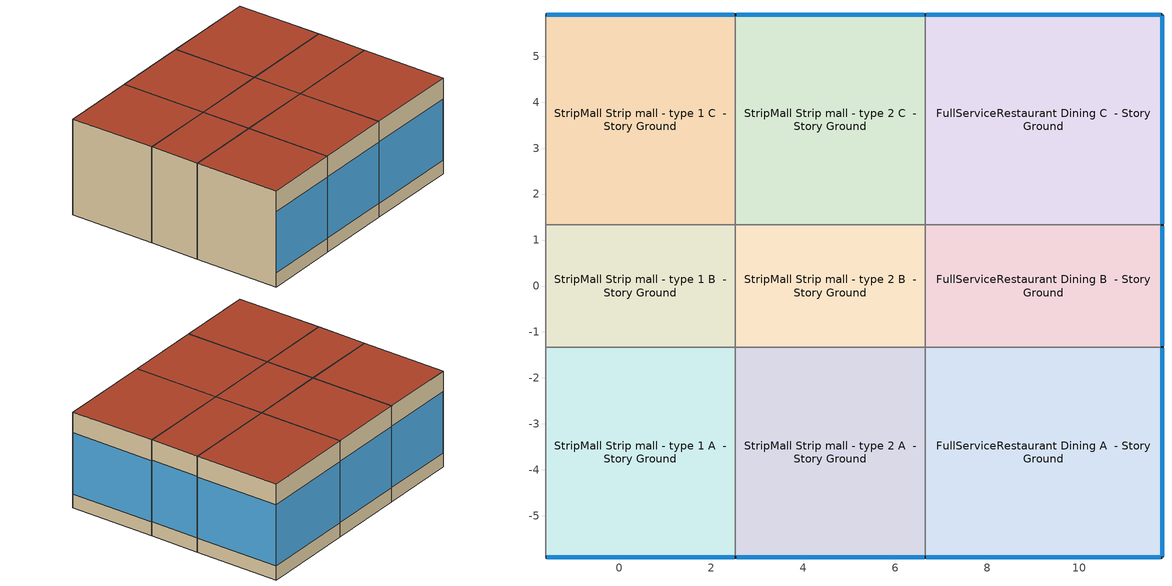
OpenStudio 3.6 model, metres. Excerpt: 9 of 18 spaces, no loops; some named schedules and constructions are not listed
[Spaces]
StripMall Strip mall - type 1 A  - Story Ground
 floor ground (Foundation F 126 Perim 413 Area 1889): -1.61,-5.9 -1.61,-1.33 2.52,-1.33 2.52,-5.9 z0
 wall outside: -1.61,-5.9 2.52,-5.9 z0:5.18
 wall to FullServiceRestaurant Kitchen A  - Story Ground: -1.61,-1.33 -1.61,-5.9 z0:5.18
 wall to StripMall Strip mall - type 1 B  - Story Ground: 2.52,-1.33 -1.61,-1.33 z0:5.18
 wall to StripMall Strip mall - type 2 A  - Story Ground: 2.52,-5.9 2.52,-1.33 z0:5.18
 window (Window U-0.75 SHGC 0.65): -1.58,-5.9 2.5,-5.9 z0.76:4.07
 roof outside: 2.52,-5.9 2.52,-1.33 -1.61,-1.33 -1.61,-5.9 z5.18
StripMall Strip mall - type 1 B  - Story Ground
 floor ground (Foundation F 126 Perim 0 Area 1099): -1.61,-1.33 -1.61,1.33 2.52,1.33 2.52,-1.33 z0
 wall to FullServiceRestaurant Kitchen B  - Story Ground: -1.61,1.33 -1.61,-1.33 z0:5.18
 wall to StripMall Strip mall - type 1 C  - Story Ground: 2.52,1.33 -1.61,1.33 z0:5.18
 wall to StripMall Strip mall - type 2 B  - Story Ground: 2.52,-1.33 2.52,1.33 z0:5.18
 roof outside: 2.52,-1.33 2.52,1.33 -1.61,1.33 -1.61,-1.33 z5.18
StripMall Strip mall - type 1 C  - Story Ground
 floor ground (Foundation F 126 Perim 413 Area 1889): -1.61,1.33 -1.61,5.9 2.52,5.9 2.52,1.33 z0
 wall outside: 2.52,5.9 -1.61,5.9 z0:5.18
 wall to FullServiceRestaurant Kitchen C  - Story Ground: -1.61,5.9 -1.61,1.33 z0:5.18
 wall to StripMall Strip mall - type 2 C  - Story Ground: 2.52,1.33 2.52,5.9 z0:5.18
 window (Window U-0.75 SHGC 0.65): 2.5,5.9 -1.58,5.9 z0.76:4.07
 roof outside: 2.52,1.33 2.52,5.9 -1.61,5.9 -1.61,1.33 z5.18
StripMall Strip mall - type 2 A  - Story Ground
 floor ground (Foundation F 126 Perim 413 Area 1889): 2.52,-5.9 2.52,-1.33 6.65,-1.33 6.65,-5.9 z0
 wall outside: 2.52,-5.9 6.65,-5.9 z0:5.18
 wall to StripMall Strip mall - type 2 B  - Story Ground: 6.65,-1.33 2.52,-1.33 z0:5.18
 wall to FullServiceRestaurant Dining A  - Story Ground: 6.65,-5.9 6.65,-1.33 z0:5.18
 window (Window U-0.75 SHGC 0.65): 2.55,-5.9 6.63,-5.9 z0.76:4.07
 roof outside: 6.65,-5.9 6.65,-1.33 2.52,-1.33 2.52,-5.9 z5.18
StripMall Strip mall - type 2 B  - Story Ground
 floor ground (Foundation F 126 Perim 0 Area 1099): 2.52,-1.33 2.52,1.33 6.65,1.33 6.65,-1.33 z0
 wall to StripMall Strip mall - type 2 C  - Story Ground: 6.65,1.33 2.52,1.33 z0:5.18
 wall to FullServiceRestaurant Dining B  - Story Ground: 6.65,-1.33 6.65,1.33 z0:5.18
 roof outside: 6.65,-1.33 6.65,1.33 2.52,1.33 2.52,-1.33 z5.18
StripMall Strip mall - type 2 C  - Story Ground
 floor ground (Foundation F 126 Perim 413 Area 1889): 2.52,1.33 2.52,5.9 6.65,5.9 6.65,1.33 z0
 wall outside: 6.65,5.9 2.52,5.9 z0:5.18
 wall to FullServiceRestaurant Dining C  - Story Ground: 6.65,1.33 6.65,5.9 z0:5.18
 window (Window U-0.75 SHGC 0.65): 6.63,5.9 2.55,5.9 z0.76:4.07
 roof outside: 6.65,1.33 6.65,5.9 2.52,5.9 2.52,1.33 z5.18
FullServiceRestaurant Dining A  - Story Ground
 floor ground (Foundation F 126 Perim 972 Area 2355): 6.65,-5.9 6.65,-1.33 11.8,-1.33 11.8,-5.9 z0
 wall outside: 6.65,-5.9 11.8,-5.9 11.8,-1.33 z0:5.18
 wall to FullServiceRestaurant Dining B  - Story Ground: 11.8,-1.33 6.65,-1.33 z0:5.18
 window (Window U-0.75 SHGC 0.65): 6.68,-5.9 11.78,-5.9 / 11.8,-5.88 11.8,-1.36 z0.76:4.06
 roof outside: 11.8,-5.9 11.8,-1.33 6.65,-1.33 6.65,-5.9 z5.18
FullServiceRestaurant Dining B  - Story Ground
 floor ground (Foundation F 126 Perim 266 Area 1371): 6.65,-1.33 6.65,1.33 11.8,1.33 11.8,-1.33 z0
 wall outside: 11.8,-1.33 11.8,1.33 z0:5.18
 wall to FullServiceRestaurant Dining C  - Story Ground: 11.8,1.33 6.65,1.33 z0:5.18
 window (Window U-0.75 SHGC 0.65): 11.8,-1.31 11.8,1.31 z0.76:4.09
 roof outside: 11.8,-1.33 11.8,1.33 6.65,1.33 6.65,-1.33 z5.18
FullServiceRestaurant Dining C  - Story Ground
 floor ground (Foundation F 126 Perim 972 Area 2355): 6.65,1.33 6.65,5.9 11.8,5.9 11.8,1.33 z0
 wall outside: 11.8,1.33 11.8,5.9 6.65,5.9 z0:5.18
 window (Window U-0.75 SHGC 0.65): 11.78,5.9 6.68,5.9 / 11.8,1.36 11.8,5.88 z0.76:4.06
 roof outside: 11.8,1.33 11.8,5.9 6.65,5.9 6.65,1.33 z5.18
[Schedule:Day]
Clothing Schedule Default Winter Clothes; FullServiceRestaurant Bldg Occ Summer Design Day; FoodService_Restaurant BLDG_LIGHT_EndUseData Summer Design Day; FoodService_Restaurant BLDG_EQUIP_EndUseData Summer Design Day; StripMall Bldg Occ Winter Design Day; StripMall Bldg Occ Summer Design Day; Mercantile_Retail BLDG_LIGHT_EndUseData Summer Design Day; Mercantile_Retail BLDG_EQUIP_EndUseData Summer Design Day; StripMall Infil Half On Winter Design Day; FoodService_Restaurant BLDG_LIGHT_EndUseData Summer Design Day 1; Mercantile_Retail BLDG_LIGHT_EndUseData Summer Design Day 1; FoodService_Restaurant BLDG_EQUIP_EndUseData Summer Design Day 1; Mercantile_Retail BLDG_EQUIP_EndUseData Summer Design Day 1: 24, 0, 1
Clothing Schedule Summer Clothes: 24, 0, 0.5
Air Velocity Schedule Default: 24, 0, 0.2
Work Efficiency Schedule Default; FullServiceRestaurant Bldg Occ Winter Design Day; FoodService_Restaurant BLDG_LIGHT_EndUseData Winter Design Day; FoodService_Restaurant BLDG_EQUIP_EndUseData Winter Design Day; FullServiceRestaurant Gas Equip Winter Design Day; Mercantile_Retail BLDG_LIGHT_EndUseData Winter Design Day; Mercantile_Retail BLDG_EQUIP_EndUseData Winter Design Day; FoodService_Restaurant BLDG_LIGHT_EndUseData Winter Design Day 1; Mercantile_Retail BLDG_LIGHT_EndUseData Winter Design Day 1; FoodService_Restaurant BLDG_EQUIP_EndUseData Winter Design Day 1; Mercantile_Retail BLDG_EQUIP_EndUseData Winter Design Day 1: 24, 0, 0
FullServiceRestaurant Bldg Occ Default: Yes, 6, 30, 0, 6, 40, 0.00833333, 6, 50, 0.0166667, 7, 0, 0.025, 7, 10, 0.0333333, 7, 20, 0.0416667, 7, 30, 0.05, 7, 40, 0.0583333, 7, 50, 0.0666667, 8, 0, 0.075, 8, 9, 0.0833333, 8, 19, 0.0916667, 8, 29, 0.1, 8, 30, 0.1, 8, 39, 0.15, 8, 49, 0.2, 8, 59, 0.25, 9, 9, 0.3, 9, 19, 0.35, 9, 29, 0.4, 9, 30, 0.4, 11, 30, 0.4, 11, 39, 0.6, 11, 49, 0.5, 11, 59, 0.4, 12, 0, 0.4, 12, 9, 0.366667, 12, 19, 0.333333, 12, 29, 0.3, 12, 39, 0.266667, 12, 49, 0.233333, 12, 59, 0.2, 13, 0, 0.2, 13, 9, 0.208333, 13, 19, 0.216667, 13, 29, 0.225, 13, 39, 0.233333, 13, 49, 0.241667, 13, 59, 0.25, 14, 0, 0.25, 14, 9, 0.291667, 14, 19, 0.333333, 14, 29, 0.375, 14, 39, 0.416667, 14, 49, 0.458333, 14, 59, 0.5, 15, 0, 0.5, 15, 9, 0.45, 15, 19, 0.4, 15, 29, 0.35, 15, 30, 0.35, 15, 39, 0.325, 15, 49, 0.3, 15, 59, 0.275, 16, 9, 0.25, 16, 19, 0.225, 16, 30, 0.2, 16, 40, 0.175, 16, 50, 0.15, 17, 0, 0.125, 17, 10, 0.1, 17, 20, 0.075, 17, 30, 0.05, 17, 40, 0.0416667, 17, 50, 0.0333333, 18, 0, 0.025, 18, 10, 0.0166667, 18, 20, 0.00833333, 18, 30, 0, 24, 0, 0
FullServiceRestaurant Bldg Occ Sat Day: Yes, 4, 15, 0, 4, 25, 0.00833333, 4, 35, 0.0166667, 4, 45, 0.025, 4, 55, 0.0333333, 5, 5, 0.0416667, 5, 15, 0.05, 5, 25, 0.125, 5, 35, 0.2, 5, 45, 0.275, 5, 55, 0.35, 6, 5, 0.425, 6, 15, 0.5, 7, 15, 0.5, 7, 25, 0.491667, 7, 35, 0.483333, 7, 45, 0.475, 7, 55, 0.466667, 8, 5, 0.458333, 8, 15, 0.45, 8, 24, 0.458333, 8, 34, 0.466667, 8, 44, 0.475, 8, 54, 0.483333, 9, 4, 0.491667, 9, 14, 0.5, 9, 15, 0.5, 10, 15, 0.5, 10, 24, 0.475, 10, 34, 0.45, 10, 44, 0.425, 10, 54, 0.4, 11, 4, 0.375, 11, 14, 0.35, 11, 15, 0.35, 11, 24, 0.341667, 11, 34, 0.333333, 11, 44, 0.325, 11, 54, 0.316667, 12, 4, 0.308333, 12, 14, 0.3, 12, 15, 0.3, 14, 15, 0.3, 14, 24, 0.366667, 14, 34, 0.433333, 14, 44, 0.5, 14, 54, 0.566667, 15, 4, 0.633333, 15, 14, 0.7, 15, 15, 0.7, 15, 24, 0.691667, 15, 34, 0.683333, 15, 44, 0.675, 15, 54, 0.666667, 16, 4, 0.658333, 16, 15, 0.65, 16, 25, 0.633333, 16, 35, 0.616667, 16, 45, 0.6, 16, 55, 0.583333, 17, 5, 0.566667, 17, 15, 0.55, 17, 25, 0.516667, 17, 35, 0.483333, 17, 45, 0.45, 17, 55, 0.416667, 18, 5, 0.383333, 18, 15, 0.35, 18, 25, 0.3, 18, 35, 0.25, 18, 45, 0.2, 18, 55, 0.15, 19, 5, 0.1, 19, 15, 0.05, 19, 25, 0.0416667, 19, 35, 0.0333333, 19, 45, 0.025, 19, 55, 0.0166667, 20, 5, 0.00833333, 20, 15, 0, 24, 0, 0
FullServiceRestaurant Bldg Occ Sun Day: Yes, 4, 15, 0, 4, 25, 0.00833333, 4, 35, 0.0166667, 4, 45, 0.025, 4, 55, 0.0333333, 5, 5, 0.0416667, 5, 15, 0.05, 5, 25, 0.125, 5, 35, 0.2, 5, 45, 0.275, 5, 55, 0.35, 6, 5, 0.425, 6, 15, 0.5, 6, 45, 0.5, 6, 55, 0.475, 7, 5, 0.45, 7, 15, 0.425, 7, 25, 0.4, 7, 35, 0.375, 7, 45, 0.35, 7, 55, 0.325, 8, 5, 0.3, 8, 15, 0.275, 8, 25, 0.25, 8, 35, 0.225, 8, 45, 0.2, 8, 54, 0.322222, 9, 4, 0.344444, 9, 14, 0.366667, 9, 24, 0.388889, 9, 34, 0.411111, 9, 44, 0.433333, 9, 54, 0.455556, 10, 4, 0.477778, 10, 14, 0.5, 10, 15, 0.5, 10, 24, 0.466667, 10, 34, 0.433333, 10, 44, 0.4, 10, 54, 0.366667, 11, 4, 0.333333, 11, 14, 0.3, 11, 15, 0.3, 11, 24, 0.283333, 11, 34, 0.266667, 11, 44, 0.25, 11, 54, 0.233333, 12, 4, 0.216667, 12, 14, 0.2, 12, 15, 0.2, 12, 24, 0.208333, 12, 34, 0.216667, 12, 44, 0.225, 12, 54, 0.233333, 13, 4, 0.241667, 13, 14, 0.25, 13, 15, 0.25, 13, 24, 0.266667, 13, 34, 0.283333, 13, 44, 0.3, 13, 54, 0.316667, 14, 4, 0.333333, 14, 14, 0.35, 14, 15, 0.35, 14, 24, 0.408333, 14, 34, 0.466667, 14, 44, 0.525, 14, 54, 0.583333, 15, 4, 0.641667, 15, 14, 0.7, 15, 15, 0.7, 15, 24, 0.641667, 15, 34, 0.583333, 15, 44, 0.525, 15, 54, 0.466667, 16, 4, 0.408333, 16, 15, 0.35, 16, 25, 0.325, 16, 35, 0.3, 16, 45, 0.275, 16, 55, 0.25, 17, 5, 0.225, 17, 15, 0.2, 18, 15, 0.2, 18, 25, 0.175, 18, 35, 0.15, 18, 45, 0.125, 18, 55, 0.1, 19, 5, 0.075, 19, 15, 0.05, 19, 25, 0.0416667, 19, 35, 0.0333333, 19, 45, 0.025, 19, 55, 0.0166667, 20, 5, 0.00833333, 20, 15, 0, 24, 0, 0
FullServiceRestaurant Activity Default; StripMall Activity Default; autogen FullServiceRestaurant Activity 0_day_sch; autogen StripMall Activity 0_day_sch: Yes, 24, 0, 120
FullServiceRestaurant Activity Winter Design Day; FullServiceRestaurant Activity Summer Design Day; StripMall Activity Winter Design Day; StripMall Activity Summer Design Day: 24, 0, 120
FoodService_Restaurant BLDG_LIGHT_EndUseData Default: Yes, 0, 10, 0.460129, 0, 20, 0.437258, 0, 30, 0.414388, 0, 40, 0.398458, 0, 49, 0.382528, 0, 59, 0.366598, 1, 9, 0.350668, 1, 19, 0.334738, 1, 30, 0.318808, 1, 40, 0.311552, 1, 50, 0.304295, 2, 0, 0.297039, 2, 9, 0.289782, 2, 19, 0.282526, 2, 29, 0.27527, 2, 30, 0.27527, 2, 39, 0.272114, 2, 49, 0.268958, 2, 59, 0.265803, 3, 9, 0.262647, 3, 19, 0.259491, 3, 29, 0.256336, 3, 30, 0.256336, 3, 39, 0.258053, 3, 49, 0.259771, 3, 59, 0.261488, 4, 9, 0.263206, 4, 19, 0.264924, 4, 30, 0.266641, 4, 40, 0.268146, 4, 50, 0.269651, 5, 0, 0.271156, 5, 10, 0.27266, 5, 20, 0.274165, 5, 30, 0.27567, 5, 40, 0.279704, 5, 50, 0.283737, 6, 0, 0.287771, 6, 10, 0.291804, 6, 20, 0.295838, 6, 30, 0.299872, 6, 40, 0.318125, 6, 50, 0.336378, 7, 0, 0.354631, 7, 10, 0.372884, 7, 20, 0.391137, 7, 30, 0.409391, 7, 40, 0.430604, 7, 50, 0.451818, 8, 0, 0.473031, 8, 9, 0.494245, 8, 19, 0.515459, 8, 29, 0.536672, 8, 30, 0.536672, 8, 39, 0.555146, 8, 49, 0.573619, 8, 59, 0.592093, 9, 9, 0.610566, 9, 19, 0.629039, 9, 29, 0.647513, 9, 30, 0.647513, 9, 39, 0.659585, 9, 49, 0.671656, 9, 59, 0.683728, 10, 9, 0.695799, 10, 19, 0.707871, 10, 29, 0.719943, 10, 30, 0.719943, 10, 39, 0.724999, 10, 49, 0.730056, 10, 59, 0.735112, 11, 9, 0.740169, 11, 19, 0.745226, 11, 29, 0.750282, 11, 30, 0.750282, 11, 39, 0.750858, 11, 49, 0.751433, 11, 59, 0.752009, 12, 9, 0.752585, 12, 19, 0.75316, 12, 29, 0.753736, 12, 30, 0.753736, 12, 39, 0.75395, 12, 49, 0.754164, 12, 59, 0.754377, 13, 9, 0.754591, 13, 19, 0.754805, 13, 29, 0.755019, 13, 30, 0.755019, 13, 39, 0.755089, 13, 49, 0.755159, 13, 59, 0.755229, 14, 9, 0.755299, 14, 19, 0.755369, 14, 29, 0.755439, 14, 30, 0.755439, 14, 39, 0.75524, 14, 49, 0.755041, 14, 59, 0.754842, 15, 9, 0.754643, 15, 19, 0.754444, 15, 29, 0.754245, 15, 30, 0.754245, 15, 39, 0.754303, 15, 49, 0.75436, 15, 59, 0.754418, 16, 9, 0.754476, 16, 19, 0.754534, 16, 30, 0.754592, 16, 40, 0.754518, 16, 50, 0.754444, 17, 0, 0.75437, 17, 10, 0.754296, 17, 20, 0.754223, 17, 30, 0.754149, 17, 40, 0.756577, 17, 50, 0.759005, 18, 0, 0.761434, 18, 10, 0.763862, 18, 20, 0.76629, 18, 30, 0.768719, 18, 40, 0.768767, 18, 50, 0.768815, 19, 0, 0.768863, 19, 10, 0.768911, 19, 20, 0.768959, 19, 30, 0.769007, 19, 40, 0.768142, 19, 50, 0.767278, 20, 0, 0.766413, 20, 10, 0.765548, 20, 20, 0.764683, 20, 30, 0.763818, 20, 40, 0.760138, 20, 50, 0.756458, 21, 0, 0.752779, 21, 10, 0.749099, 21, 20, 0.745419, 21, 30, 0.741739, 21, 40, 0.731264, 21, 50, 0.720788, 22, 0, 0.710313, 22, 10, 0.699838, 22, 20, 0.689363, 22, 30, 0.678887, 22, 40, 0.657675, 22, 50, 0.636462, 23, 0, 0.61525, 23, 10, 0.594037, 23, 20, 0.572824, 23, 30, 0.551612, 23, 40, 0.528741, 23, 50, 0.50587, 24, 0, 0.483
FoodService_Restaurant BLDG_EQUIP_EndUseData Default: Yes, 0, 10, 0.0490357, 0, 20, 0.0496571, 0, 30, 0.0502785, 0, 40, 0.0508999, 0, 50, 0.0515213, 1, 0, 0.0521428, 1, 10, 0.0527642, 1, 20, 0.0533856, 1, 30, 0.054007, 1, 40, 0.0546284, 1, 50, 0.0552498, 2, 0, 0.0558713, 2, 10, 0.0564927, 2, 20, 0.0571141, 2, 30, 0.0577355, 2, 40, 0.0583569, 2, 50, 0.0589783, 3, 0, 0.0595998, 3, 10, 0.0602212, 3, 20, 0.0608426, 3, 30, 0.061464, 3, 40, 0.0620854, 3, 50, 0.0627068, 4, 0, 0.0633283, 4, 10, 0.0639497, 4, 20, 0.0645711, 4, 30, 0.0651925, 4, 40, 0.0658139, 4, 50, 0.0664353, 5, 0, 0.0670568, 5, 10, 0.0676782, 5, 20, 0.0682996, 5, 30, 0.068921, 5, 40, 0.083074, 5, 50, 0.097227, 6, 0, 0.11138, 6, 10, 0.125533, 6, 20, 0.139686, 6, 30, 0.153839, 6, 40, 0.157646, 6, 50, 0.161454, 7, 0, 0.165261, 7, 10, 0.169068, 7, 20, 0.172876, 7, 30, 0.176683, 7, 40, 0.179931, 7, 50, 0.18318, 8, 0, 0.186428, 8, 9, 0.189677, 8, 19, 0.192925, 8, 29, 0.196174, 8, 30, 0.196174, 8, 39, 0.20807, 8, 49, 0.219966, 8, 59, 0.231862, 9, 9, 0.243758, 9, 19, 0.255654, 9, 29, 0.26755, 9, 30, 0.26755, 9, 39, 0.287207, 9, 49, 0.306864, 9, 59, 0.326521, 10, 9, 0.346178, 10, 19, 0.365835, 10, 29, 0.385492, 10, 30, 0.385492, 10, 39, 0.399312, 10, 49, 0.413131, 10, 59, 0.426951, 11, 9, 0.440771, 11, 19, 0.45459, 11, 29, 0.46841, 11, 30, 0.46841, 11, 39, 0.531668, 11, 49, 0.534754, 11, 59, 0.537839, 12, 0, 0.537839, 12, 9, 0.53723, 12, 19, 0.53662, 12, 29, 0.536011, 12, 39, 0.535402, 12, 49, 0.534792, 12, 59, 0.534183, 13, 0, 0.534183, 13, 9, 0.534723, 13, 19, 0.535263, 13, 29, 0.535802, 13, 39, 0.536342, 13, 49, 0.536882, 13, 59, 0.537422, 14, 0, 0.537422, 14, 9, 0.539096, 14, 19, 0.54077, 14, 29, 0.542444, 14, 39, 0.544118, 14, 49, 0.545792, 14, 59, 0.547466, 15, 0, 0.547466, 15, 9, 0.360811, 15, 19, 0.306847, 15, 29, 0.252882, 15, 30, 0.252882, 15, 39, 0.228609, 15, 49, 0.204337, 15, 59, 0.180064, 16, 9, 0.155791, 16, 19, 0.131519, 16, 30, 0.107246, 16, 40, 0.0978933, 16, 50, 0.0885407, 17, 0, 0.079188, 17, 10, 0.0698353, 17, 20, 0.0604827, 17, 30, 0.05113, 17, 40, 0.048624, 17, 50, 0.046118, 18, 0, 0.043612, 18, 10, 0.041106, 18, 20, 0.0386, 18, 30, 0.036094, 18, 40, 0.035351, 18, 50, 0.034608, 19, 0, 0.033865, 19, 10, 0.033122, 19, 20, 0.032379, 19, 30, 0.031636, 19, 40, 0.0322574, 19, 50, 0.0328788, 20, 0, 0.0335003, 20, 10, 0.0341217, 20, 20, 0.0347431, 20, 30, 0.0353645, 20, 40, 0.0359859, 20, 50, 0.0366073, 21, 0, 0.0372287, 21, 10, 0.0378502, 21, 20, 0.0384716, 21, 30, 0.039093, 21, 40, 0.0397144, 21, 50, 0.0403358, 22, 0, 0.0409573, 22, 10, 0.0415787, 22, 20, 0.0422001, 22, 30, 0.0428215, 22, 40, 0.0434429, 22, 50, 0.0440643, 23, 0, 0.0446858, 23, 10, 0.0453072, 23, 20, 0.0459286, 23, 30, 0.04655, 23, 40, 0.0471714, 23, 50, 0.0477928, 24, 0, 0.0484143
FoodService_Restaurant BLDG_EQUIP_EndUseData Fri Day: Yes, 0, 10, 0.553901, 0, 20, 0.553935, 0, 30, 0.553968, 0, 40, 0.554001, 0, 50, 0.554035, 1, 0, 0.554068, 1, 10, 0.554102, 1, 20, 0.554135, 1, 30, 0.554169, 1, 40, 0.554202, 1, 50, 0.554235, 2, 0, 0.554269, 2, 10, 0.554302, 2, 20, 0.554336, 2, 30, 0.554369, 2, 40, 0.554402, 2, 50, 0.554436, 3, 0, 0.554469, 3, 10, 0.554503, 3, 20, 0.554536, 3, 30, 0.55457, 3, 40, 0.554603, 3, 50, 0.554636, 4, 0, 0.55467, 4, 10, 0.554703, 4, 20, 0.554737, 4, 30, 0.55477, 4, 40, 0.554803, 4, 50, 0.554837, 5, 0, 0.55487, 5, 10, 0.554904, 5, 20, 0.554937, 5, 30, 0.554971, 5, 40, 0.555721, 5, 50, 0.556471, 6, 0, 0.557221, 6, 10, 0.557971, 6, 20, 0.558721, 6, 30, 0.559471, 6, 40, 0.559679, 6, 50, 0.559887, 7, 0, 0.560095, 7, 10, 0.560303, 7, 20, 0.560511, 7, 30, 0.560719, 7, 40, 0.560889, 7, 50, 0.561059, 8, 0, 0.561229, 8, 9, 0.561399, 8, 19, 0.561569, 8, 29, 0.561739, 8, 30, 0.561739, 8, 39, 0.562359, 8, 49, 0.562979, 8, 59, 0.563599, 9, 9, 0.564219, 9, 19, 0.564839, 9, 29, 0.565459, 9, 30, 0.565459, 9, 39, 0.566652, 9, 49, 0.567845, 9, 59, 0.569037, 10, 9, 0.57023, 10, 19, 0.571423, 10, 29, 0.572615, 10, 30, 0.572615, 10, 39, 0.573431, 10, 49, 0.574246, 10, 59, 0.575062, 11, 9, 0.575877, 11, 19, 0.576693, 11, 29, 0.577508, 11, 30, 0.577508, 11, 39, 0.582022, 11, 49, 0.581668, 11, 59, 0.581313, 12, 0, 0.581313, 12, 9, 0.581241, 12, 19, 0.581168, 12, 29, 0.581095, 12, 39, 0.581023, 12, 49, 0.58095, 12, 59, 0.580877, 13, 0, 0.580877, 13, 9, 0.580856, 13, 19, 0.580834, 13, 29, 0.580813, 13, 39, 0.580791, 13, 49, 0.58077, 13, 59, 0.580748, 14, 0, 0.580748, 14, 9, 0.580968, 14, 19, 0.581188, 14, 29, 0.581409, 14, 39, 0.581629, 14, 49, 0.581849, 14, 59, 0.582069, 15, 0, 0.582069, 15, 9, 0.574495, 15, 19, 0.572937, 15, 29, 0.571379, 15, 30, 0.571379, 15, 39, 0.57005, 15, 49, 0.568721, 15, 59, 0.567392, 16, 9, 0.566063, 16, 19, 0.564733, 16, 30, 0.563404, 16, 40, 0.561853, 16, 50, 0.560301, 17, 0, 0.55875, 17, 10, 0.557199, 17, 20, 0.555647, 17, 30, 0.554096, 17, 40, 0.553948, 17, 50, 0.553799, 18, 0, 0.553651, 18, 10, 0.553502, 18, 20, 0.553354, 18, 30, 0.553205, 18, 40, 0.553165, 18, 50, 0.553125, 19, 0, 0.553085, 19, 10, 0.553045, 19, 20, 0.553005, 19, 30, 0.552966, 19, 40, 0.552999, 19, 50, 0.553032, 20, 0, 0.553066, 20, 10, 0.553099, 20, 20, 0.553133, 20, 30, 0.553166, 20, 40, 0.553199, 20, 50, 0.553233, 21, 0, 0.553266, 21, 10, 0.5533, 21, 20, 0.553333, 21, 30, 0.553367, 21, 40, 0.5534, 21, 50, 0.553433, 22, 0, 0.553467, 22, 10, 0.5535, 22, 20, 0.553534, 22, 30, 0.553567, 22, 40, 0.5536, 22, 50, 0.553634, 23, 0, 0.553667, 23, 10, 0.553701, 23, 20, 0.553734, 23, 30, 0.553768, 23, 40, 0.553801, 23, 50, 0.553834, 24, 0, 0.553868
FoodService_Restaurant BLDG_EQUIP_EndUseData Sat Day: Yes, 0, 5, 0.523285, 0, 15, 0.523473, 0, 25, 0.523661, 0, 35, 0.523849, 0, 45, 0.524037, 0, 55, 0.524225, 1, 5, 0.524412, 1, 15, 0.5246, 1, 25, 0.524788, 1, 35, 0.524976, 1, 45, 0.525164, 1, 55, 0.525351, 2, 5, 0.525539, 2, 15, 0.525727, 2, 24, 0.528377, 2, 34, 0.531027, 2, 44, 0.533676, 2, 54, 0.536326, 3, 4, 0.538976, 3, 14, 0.541626, 3, 15, 0.541626, 3, 24, 0.542382, 3, 34, 0.543138, 3, 44, 0.543894, 3, 54, 0.54465, 4, 4, 0.545406, 4, 15, 0.546162, 4, 25, 0.546591, 4, 35, 0.547019, 4, 45, 0.547448, 4, 55, 0.547876, 5, 5, 0.548305, 5, 15, 0.548734, 5, 25, 0.551016, 5, 35, 0.553298, 5, 45, 0.55558, 5, 55, 0.557862, 6, 5, 0.560144, 6, 15, 0.562426, 6, 25, 0.567277, 6, 35, 0.572127, 6, 45, 0.576978, 6, 55, 0.581829, 7, 5, 0.58668, 7, 15, 0.59153, 7, 25, 0.598673, 7, 35, 0.605816, 7, 45, 0.612959, 7, 55, 0.620102, 8, 5, 0.627245, 8, 15, 0.634388, 8, 24, 0.634608, 8, 34, 0.634828, 8, 44, 0.635047, 8, 54, 0.635267, 9, 4, 0.635486, 9, 14, 0.635706, 9, 15, 0.635706, 9, 24, 0.635242, 9, 34, 0.634779, 9, 44, 0.634315, 9, 54, 0.633851, 10, 4, 0.633388, 10, 14, 0.632924, 10, 15, 0.632924, 10, 24, 0.63218, 10, 34, 0.631436, 10, 44, 0.630692, 10, 54, 0.629948, 11, 4, 0.629204, 11, 14, 0.62846, 11, 15, 0.62846, 11, 24, 0.627798, 11, 34, 0.627135, 11, 44, 0.626473, 11, 54, 0.625811, 12, 4, 0.625149, 12, 14, 0.624486, 12, 15, 0.624486, 12, 24, 0.624385, 12, 34, 0.624284, 12, 44, 0.624182, 12, 54, 0.624081, 13, 4, 0.623979, 13, 14, 0.623878, 13, 15, 0.623878, 13, 24, 0.623759, 13, 34, 0.62364, 13, 44, 0.623522, 13, 54, 0.623403, 14, 4, 0.623284, 14, 14, 0.623166, 14, 15, 0.623166, 14, 24, 0.621284, 14, 34, 0.619403, 14, 44, 0.617521, 14, 54, 0.61564, 15, 4, 0.613758, 15, 14, 0.611877, 15, 15, 0.611877, 15, 24, 0.610044, 15, 34, 0.60821, 15, 44, 0.606377, 15, 54, 0.604544, 16, 4, 0.602711, 16, 15, 0.600877, 16, 25, 0.598314, 16, 35, 0.59575, 16, 45, 0.593187, 16, 55, 0.590623, 17, 5, 0.58806, 17, 15, 0.585496, 17, 25, 0.58061, 17, 35, 0.575725, 17, 45, 0.570839, 17, 55, 0.565954, 18, 5, 0.561068, 18, 15, 0.556183, 18, 25, 0.552037, 18, 35, 0.547892, 18, 45, 0.543747, 18, 55, 0.539601, 19, 5, 0.535456, 19, 15, 0.531311, 19, 25, 0.529693, 19, 35, 0.528074, 19, 45, 0.526456, 19, 55, 0.524838, 20, 5, 0.52322, 20, 15, 0.521602, 20, 25, 0.52135, 20, 35, 0.521099, 20, 45, 0.520847, 20, 55, 0.520596, 21, 5, 0.520344, 21, 15, 0.520093, 21, 25, 0.520281, 21, 35, 0.520468, 21, 45, 0.520656, 21, 55, 0.520844, 22, 5, 0.521032, 22, 15, 0.52122, 22, 25, 0.521407, 22, 35, 0.521595, 22, 45, 0.521783, 22, 55, 0.521971, 23, 5, 0.522159, 23, 15, 0.522346, 23, 25, 0.522534, 23, 35, 0.522722, 23, 45, 0.52291, 23, 55, 0.523098, 24, 0, 0.523285
FoodService_Restaurant BLDG_EQUIP_EndUseData Sun Day: Yes, 0, 5, 0.522561, 0, 15, 0.522707, 0, 25, 0.522852, 0, 35, 0.522997, 0, 45, 0.523142, 0, 55, 0.523287, 1, 5, 0.523433, 1, 15, 0.523578, 1, 25, 0.523723, 1, 35, 0.523868, 1, 45, 0.524014, 1, 55, 0.524159, 2, 5, 0.524304, 2, 15, 0.524449, 2, 24, 0.526602, 2, 34, 0.528754, 2, 44, 0.530906, 2, 54, 0.533059, 3, 4, 0.535211, 3, 14, 0.537363, 3, 15, 0.537363, 3, 24, 0.538185, 3, 34, 0.539007, 3, 44, 0.539828, 3, 54, 0.54065, 4, 4, 0.541472, 4, 15, 0.542294, 4, 25, 0.542632, 4, 35, 0.54297, 4, 45, 0.543308, 4, 55, 0.543646, 5, 5, 0.543984, 5, 15, 0.544322, 5, 25, 0.545921, 5, 35, 0.54752, 5, 45, 0.549119, 5, 55, 0.550718, 6, 5, 0.552317, 6, 15, 0.553916, 6, 25, 0.55792, 6, 35, 0.561925, 6, 45, 0.56593, 6, 55, 0.569935, 7, 5, 0.573939, 7, 15, 0.577944, 7, 25, 0.585323, 7, 35, 0.592701, 7, 45, 0.60008, 7, 55, 0.607459, 8, 5, 0.614838, 8, 15, 0.622216, 8, 24, 0.622323, 8, 34, 0.62243, 8, 44, 0.622537, 8, 54, 0.622644, 9, 4, 0.622751, 9, 14, 0.622858, 9, 15, 0.622858, 9, 24, 0.62249, 9, 34, 0.622122, 9, 44, 0.621754, 9, 54, 0.621386, 10, 4, 0.621018, 10, 14, 0.62065, 10, 15, 0.62065, 10, 24, 0.619978, 10, 34, 0.619305, 10, 44, 0.618633, 10, 54, 0.617961, 11, 4, 0.617289, 11, 14, 0.616617, 11, 15, 0.616617, 11, 24, 0.616079, 11, 34, 0.61554, 11, 44, 0.615001, 11, 54, 0.614462, 12, 4, 0.613923, 12, 14, 0.613385, 12, 15, 0.613385, 12, 24, 0.612854, 12, 34, 0.612324, 12, 44, 0.611794, 12, 54, 0.611264, 13, 4, 0.610733, 13, 14, 0.610203, 13, 15, 0.610203, 13, 24, 0.610196, 13, 34, 0.610189, 13, 44, 0.610182, 13, 54, 0.610175, 14, 4, 0.610169, 14, 14, 0.610162, 14, 15, 0.610162, 14, 24, 0.60799, 14, 34, 0.605819, 14, 44, 0.603648, 14, 54, 0.601477, 15, 4, 0.599305, 15, 14, 0.597134, 15, 15, 0.597134, 15, 24, 0.595133, 15, 34, 0.593132, 15, 44, 0.591131, 15, 54, 0.58913, 16, 4, 0.587129, 16, 15, 0.585129, 16, 25, 0.580411, 16, 35, 0.575694, 16, 45, 0.570977, 16, 55, 0.56626, 17, 5, 0.561542, 17, 15, 0.556825, 17, 25, 0.552772, 17, 35, 0.548718, 17, 45, 0.544665, 17, 55, 0.540612, 18, 5, 0.536558, 18, 15, 0.532505, 18, 25, 0.532146, 18, 35, 0.531786, 18, 45, 0.531427, 18, 55, 0.531068, 19, 5, 0.530708, 19, 15, 0.530349, 19, 25, 0.528928, 19, 35, 0.527508, 19, 45, 0.526087, 19, 55, 0.524666, 20, 5, 0.523245, 20, 15, 0.521825, 20, 25, 0.521536, 20, 35, 0.521247, 20, 45, 0.520959, 20, 55, 0.52067, 21, 5, 0.520381, 21, 15, 0.520093, 21, 25, 0.520238, 21, 35, 0.520383, 21, 45, 0.520528, 21, 55, 0.520674, 22, 5, 0.520819, 22, 15, 0.520964, 22, 25, 0.521109, 22, 35, 0.521254, 22, 45, 0.5214, 22, 55, 0.521545, 23, 5, 0.52169, 23, 15, 0.521835, 23, 25, 0.521981, 23, 35, 0.522126, 23, 45, 0.522271, 23, 55, 0.522416, 24, 0, 0.522561
FullServiceRestaurant Infil Half On Default; FullServiceRestaurant Infil Half On Winter Design Day; FullServiceRestaurant Infil Half On Summer Design Day; FullServiceRestaurant Infil Half On Default|WntrDsn|SmrDsn|Sun|Sat Day: 5, 0, 1, 24, 0, 0.5
FullServiceRestaurant Gas Equip Default; autogen FullServiceRestaurant Gas Equip 1_day_sch: Yes, 0, 10, 0.03, 0, 20, 0.025, 0, 30, 0.02, 4, 30, 0.02, 4, 40, 0.025, 4, 50, 0.03, 5, 0, 0.035, 5, 10, 0.04, 5, 20, 0.045, 5, 30, 0.05, 5, 40, 0.0583333, 5, 50, 0.0666667, 6, 0, 0.075, 6, 10, 0.0833333, 6, 20, 0.0916667, 6, 30, 0.1, 6, 40, 0.108333, 6, 50, 0.116667, 7, 0, 0.125, 7, 10, 0.133333, 7, 20, 0.141667, 7, 30, 0.15, 7, 40, 0.158333, 7, 50, 0.166667, 8, 0, 0.175, 8, 9, 0.183333, 8, 19, 0.191667, 8, 29, 0.2, 8, 30, 0.2, 8, 39, 0.191667, 8, 49, 0.183333, 8, 59, 0.175, 9, 9, 0.166667, 9, 19, 0.158333, 9, 29, 0.15, 9, 30, 0.15, 9, 39, 0.166667, 9, 49, 0.183333, 9, 59, 0.2, 10, 9, 0.216667, 10, 19, 0.233333, 10, 29, 0.25, 10, 30, 0.25, 12, 30, 0.25, 12, 39, 0.241667, 12, 49, 0.233333, 12, 59, 0.225, 13, 9, 0.216667, 13, 19, 0.208333, 13, 29, 0.2, 13, 30, 0.2, 13, 39, 0.191667, 13, 49, 0.183333, 13, 59, 0.175, 14, 9, 0.166667, 14, 19, 0.158333, 14, 29, 0.15, 14, 30, 0.15, 14, 39, 0.158333, 14, 49, 0.166667, 14, 59, 0.175, 15, 9, 0.183333, 15, 19, 0.191667, 15, 29, 0.2, 15, 30, 0.2, 15, 39, 0.216667, 15, 49, 0.233333, 15, 59, 0.25, 16, 9, 0.266667, 16, 19, 0.283333, 16, 30, 0.3, 18, 0, 0.3, 18, 10, 0.291667, 18, 20, 0.283333, 18, 30, 0.275, 18, 40, 0.266667, 18, 50, 0.258333, 19, 0, 0.25, 19, 10, 0.241667, 19, 20, 0.233333, 19, 30, 0.225, 19, 40, 0.216667, 19, 50, 0.208333, 20, 0, 0.2, 20, 30, 0.2, 20, 40, 0.191667, 20, 50, 0.183333, 21, 0, 0.175, 21, 10, 0.166667, 21, 20, 0.158333, 21, 30, 0.15, 21, 40, 0.141667, 21, 50, 0.133333, 22, 0, 0.125, 22, 10, 0.116667, 22, 20, 0.108333, 22, 30, 0.1, 22, 40, 0.0916667, 22, 50, 0.0833333, 23, 0, 0.075, 23, 10, 0.0666667, 23, 20, 0.0583333, 23, 30, 0.05, 23, 40, 0.045, 23, 50, 0.04, 24, 0, 0.035
FullServiceRestaurant Gas Equip Default|Sun Day: Yes, 3, 15, 0.02, 3, 24, 0.025, 3, 34, 0.03, 3, 44, 0.035, 3, 54, 0.04, 4, 4, 0.045, 4, 15, 0.05, 4, 25, 0.0583333, 4, 35, 0.0666667, 4, 45, 0.075, 4, 55, 0.0833333, 5, 5, 0.0916667, 5, 15, 0.1, 5, 25, 0.108333, 5, 35, 0.116667, 5, 45, 0.125, 5, 55, 0.133333, 6, 5, 0.141667, 6, 15, 0.15, 6, 25, 0.158333, 6, 35, 0.166667, 6, 45, 0.175, 6, 55, 0.183333, 7, 5, 0.191667, 7, 15, 0.2, 7, 25, 0.191667, 7, 35, 0.183333, 7, 45, 0.175, 7, 55, 0.166667, 8, 5, 0.158333, 8, 15, 0.15, 8, 24, 0.166667, 8, 34, 0.183333, 8, 44, 0.2, 8, 54, 0.216667, 9, 4, 0.233333, 9, 14, 0.25, 9, 15, 0.25, 9, 24, 0.241667, 9, 34, 0.233333, 9, 44, 0.225, 9, 54, 0.216667, 10, 4, 0.208333, 10, 14, 0.2, 10, 15, 0.2, 10, 24, 0.191667, 10, 34, 0.183333, 10, 44, 0.175, 10, 54, 0.166667, 11, 4, 0.158333, 11, 14, 0.15, 11, 15, 0.15, 11, 24, 0.158333, 11, 34, 0.166667, 11, 44, 0.175, 11, 54, 0.183333, 12, 4, 0.191667, 12, 14, 0.2, 12, 15, 0.2, 12, 24, 0.216667, 12, 34, 0.233333, 12, 44, 0.25, 12, 54, 0.266667, 13, 4, 0.283333, 13, 14, 0.3, 13, 15, 0.3, 13, 24, 0.288889, 13, 34, 0.277778, 13, 44, 0.266667, 13, 54, 0.255556, 14, 4, 0.244444, 14, 14, 0.233333, 14, 24, 0.222222, 14, 34, 0.211111, 14, 44, 0.2, 14, 45, 0.2, 15, 15, 0.2, 15, 24, 0.191667, 15, 34, 0.183333, 15, 44, 0.175, 15, 54, 0.166667, 16, 4, 0.158333, 16, 15, 0.15, 16, 25, 0.141667, 16, 35, 0.133333, 16, 45, 0.125, 16, 55, 0.116667, 17, 5, 0.108333, 17, 15, 0.1, 17, 25, 0.0916667, 17, 35, 0.0833333, 17, 45, 0.075, 17, 55, 0.0666667, 18, 5, 0.0583333, 18, 15, 0.05, 18, 25, 0.045, 18, 35, 0.04, 18, 45, 0.035, 18, 55, 0.03, 19, 5, 0.025, 19, 15, 0.02, 24, 0, 0.02
FullServiceRestaurant Gas Equip Summer Design Day: 24, 0, 0.25
StripMall Bldg Occ Default: Yes, 0, 10, 0.245098, 0, 20, 0.240196, 0, 30, 0.235294, 0, 40, 0.230392, 0, 50, 0.22549, 1, 0, 0.220588, 1, 10, 0.215686, 1, 20, 0.210784, 1, 30, 0.205882, 1, 40, 0.20098, 1, 50, 0.196078, 2, 0, 0.191176, 2, 10, 0.186275, 2, 20, 0.181373, 2, 30, 0.176471, 2, 40, 0.171569, 2, 50, 0.166667, 3, 0, 0.161765, 3, 10, 0.156863, 3, 20, 0.151961, 3, 30, 0.147059, 3, 40, 0.142157, 3, 50, 0.137255, 4, 0, 0.132353, 4, 10, 0.127451, 4, 20, 0.122549, 4, 30, 0.117647, 4, 40, 0.112745, 4, 50, 0.107843, 5, 0, 0.102941, 5, 10, 0.0980392, 5, 20, 0.0931373, 5, 30, 0.0882353, 5, 40, 0.0833333, 5, 50, 0.0784314, 6, 0, 0.0735294, 6, 10, 0.0686275, 6, 20, 0.0637255, 6, 30, 0.0588235, 6, 40, 0.0539216, 6, 50, 0.0490196, 7, 0, 0.0441176, 7, 10, 0.0392157, 7, 20, 0.0343137, 7, 30, 0.0294118, 7, 40, 0.0245098, 7, 50, 0.0196078, 8, 0, 0.0147059, 8, 10, 0.00980392, 8, 20, 0.00490196, 8, 30, 0, 8, 39, 0.116667, 8, 49, 0.233333, 8, 59, 0.35, 9, 9, 0.466667, 9, 19, 0.583333, 9, 29, 0.7, 9, 30, 0.7, 9, 39, 0.616667, 9, 49, 0.533333, 9, 59, 0.45, 10, 9, 0.366667, 10, 19, 0.283333, 10, 29, 0.2, 10, 30, 0.2, 10, 39, 0.25, 10, 49, 0.3, 10, 59, 0.35, 11, 9, 0.4, 11, 19, 0.45, 11, 29, 0.5, 11, 30, 0.5, 11, 39, 0.566667, 11, 49, 0.633333, 11, 59, 0.7, 12, 0, 0.7, 12, 9, 0.633333, 12, 19, 0.566667, 12, 29, 0.5, 12, 39, 0.433333, 12, 49, 0.366667, 12, 59, 0.3, 13, 0, 0.3, 13, 9, 0.366667, 13, 19, 0.433333, 13, 29, 0.5, 13, 39, 0.566667, 13, 49, 0.633333, 13, 59, 0.7, 14, 0, 0.7, 14, 9, 0.583333, 14, 19, 0.466667, 14, 29, 0.35, 14, 39, 0.233333, 14, 49, 0.116667, 14, 59, 2.4869e-15, 15, 0, 0, 15, 9, 0.166667, 15, 19, 0.333333, 15, 29, 0.5, 15, 30, 0.5, 15, 39, 0.495098, 15, 49, 0.490196, 15, 59, 0.485294, 16, 9, 0.480392, 16, 19, 0.47549, 16, 30, 0.470588, 16, 40, 0.465686, 16, 50, 0.460784, 17, 0, 0.455882, 17, 10, 0.45098, 17, 20, 0.446078, 17, 30, 0.441176, 17, 40, 0.436275, 17, 50, 0.431373, 18, 0, 0.426471, 18, 10, 0.421569, 18, 20, 0.416667, 18, 30, 0.411765, 18, 40, 0.406863, 18, 50, 0.401961, 19, 0, 0.397059, 19, 10, 0.392157, 19, 20, 0.387255, 19, 30, 0.382353, 19, 40, 0.377451, 19, 50, 0.372549, 20, 0, 0.367647, 20, 10, 0.362745, 20, 20, 0.357843, 20, 30, 0.352941, 20, 40, 0.348039, 20, 50, 0.343137, 21, 0, 0.338235, 21, 10, 0.333333, 21, 20, 0.328431, 21, 30, 0.323529, 21, 40, 0.318627, 21, 50, 0.313725, 22, 0, 0.308824, 22, 10, 0.303922, 22, 20, 0.29902, 22, 30, 0.294118, 22, 40, 0.289216, 22, 50, 0.284314, 23, 0, 0.279412, 23, 10, 0.27451, 23, 20, 0.269608, 23, 30, 0.264706, 23, 40, 0.259804, 23, 50, 0.254902, 24, 0, 0.25
StripMall Bldg Occ Sat Day: Yes, 5, 15, 0, 5, 25, 0.0166667, 5, 35, 0.0333333, 5, 45, 0.05, 5, 55, 0.0666667, 6, 5, 0.0833333, 6, 15, 0.1, 6, 25, 0.116667, 6, 35, 0.133333, 6, 45, 0.15, 6, 55, 0.166667, 7, 5, 0.183333, 7, 15, 0.2, 7, 25, 0.3, 7, 35, 0.4, 7, 45, 0.5, 7, 55, 0.6, 8, 5, 0.7, 8, 15, 0.8, 8, 24, 0.766667, 8, 34, 0.733333, 8, 44, 0.7, 8, 54, 0.666667, 9, 4, 0.633333, 9, 14, 0.6, 9, 15, 0.6, 9, 24, 0.608333, 9, 34, 0.616667, 9, 44, 0.625, 9, 54, 0.633333, 10, 4, 0.641667, 10, 14, 0.65, 10, 24, 0.658333, 10, 34, 0.666667, 10, 44, 0.675, 10, 54, 0.683333, 11, 4, 0.691667, 11, 14, 0.7, 11, 24, 0.708333, 11, 34, 0.716667, 11, 44, 0.725, 11, 54, 0.733333, 12, 4, 0.741667, 12, 14, 0.75, 12, 24, 0.758333, 12, 34, 0.766667, 12, 44, 0.775, 12, 54, 0.783333, 13, 4, 0.791667, 13, 14, 0.8, 13, 15, 0.8, 13, 24, 0.766667, 13, 34, 0.733333, 13, 44, 0.7, 13, 54, 0.666667, 14, 4, 0.633333, 14, 14, 0.6, 14, 15, 0.6, 14, 24, 0.533333, 14, 34, 0.466667, 14, 44, 0.4, 14, 54, 0.333333, 15, 4, 0.266667, 15, 14, 0.2, 15, 15, 0.2, 15, 24, 0.183333, 15, 34, 0.166667, 15, 44, 0.15, 15, 54, 0.133333, 16, 4, 0.116667, 16, 15, 0.1, 16, 25, 0.0833333, 16, 35, 0.0666667, 16, 45, 0.05, 16, 55, 0.0333333, 17, 5, 0.0166667, 17, 15, 0, 24, 0, 0
StripMall Bldg Occ Sun Day: Yes, 7, 15, 0, 7, 25, 0.0166667, 7, 35, 0.0333333, 7, 45, 0.05, 7, 55, 0.0666667, 8, 5, 0.0833333, 8, 15, 0.1, 8, 24, 0.116667, 8, 34, 0.133333, 8, 44, 0.15, 8, 54, 0.166667, 9, 4, 0.183333, 9, 14, 0.2, 9, 15, 0.2, 9, 24, 0.266667, 9, 34, 0.333333, 9, 44, 0.4, 9, 45, 0.4, 13, 15, 0.4, 13, 24, 0.366667, 13, 34, 0.333333, 13, 44, 0.3, 13, 54, 0.266667, 14, 4, 0.233333, 14, 14, 0.2, 14, 15, 0.2, 14, 24, 0.183333, 14, 34, 0.166667, 14, 44, 0.15, 14, 54, 0.133333, 15, 4, 0.116667, 15, 14, 0.1, 15, 15, 0.1, 15, 24, 0.0833333, 15, 34, 0.0666667, 15, 44, 0.05, 15, 54, 0.0333333, 16, 4, 0.0166667, 16, 15, 0, 24, 0, 0
Mercantile_Retail BLDG_LIGHT_EndUseData Default: Yes, 0, 10, 0.0990279, 0, 20, 0.0908426, 0, 30, 0.0826573, 0, 40, 0.0811729, 0, 49, 0.0796886, 0, 59, 0.0782042, 1, 9, 0.0767199, 1, 19, 0.0752356, 1, 30, 0.0737512, 1, 40, 0.0724585, 1, 50, 0.0711657, 2, 0, 0.069873, 2, 9, 0.0685802, 2, 19, 0.0672875, 2, 29, 0.0659947, 2, 30, 0.0659947, 2, 39, 0.0656892, 2, 49, 0.0653837, 2, 59, 0.0650782, 3, 9, 0.0647726, 3, 19, 0.0644671, 3, 29, 0.0641616, 3, 30, 0.0641616, 3, 39, 0.0653482, 3, 49, 0.0665348, 3, 59, 0.0677214, 4, 9, 0.068908, 4, 19, 0.0700947, 4, 30, 0.0712813, 4, 40, 0.0754337, 4, 50, 0.0795862, 5, 0, 0.0837386, 5, 10, 0.087891, 5, 20, 0.0920435, 5, 30, 0.0961959, 5, 40, 0.106886, 5, 50, 0.117577, 6, 0, 0.128267, 6, 10, 0.138957, 6, 20, 0.149648, 6, 30, 0.160338, 6, 40, 0.198035, 6, 50, 0.235731, 7, 0, 0.273428, 7, 10, 0.311124, 7, 20, 0.34882, 7, 30, 0.386517, 7, 40, 0.450641, 7, 50, 0.514765, 8, 0, 0.578889, 8, 9, 0.643013, 8, 19, 0.707137, 8, 29, 0.771261, 8, 30, 0.771261, 8, 39, 0.799719, 8, 49, 0.828176, 8, 59, 0.856634, 9, 9, 0.885092, 9, 19, 0.913549, 9, 29, 0.942007, 9, 30, 0.942007, 9, 39, 0.94667, 9, 49, 0.951334, 9, 59, 0.955997, 10, 9, 0.96066, 10, 19, 0.965324, 10, 29, 0.969987, 10, 30, 0.969987, 10, 39, 0.970107, 10, 49, 0.970227, 10, 59, 0.970348, 11, 9, 0.970468, 11, 19, 0.970588, 11, 29, 0.970708, 11, 30, 0.970708, 11, 39, 0.970732, 11, 49, 0.970757, 11, 59, 0.970781, 12, 9, 0.970805, 12, 19, 0.97083, 12, 29, 0.970854, 12, 30, 0.970854, 12, 39, 0.970894, 12, 49, 0.970933, 12, 59, 0.970973, 13, 9, 0.971013, 13, 19, 0.971053, 13, 29, 0.971093, 13, 30, 0.971093, 13, 39, 0.971133, 13, 49, 0.971174, 13, 59, 0.971215, 14, 9, 0.971255, 14, 19, 0.971296, 14, 29, 0.971337, 14, 30, 0.971337, 14, 39, 0.971337, 14, 49, 0.971338, 14, 59, 0.971338, 15, 9, 0.971339, 15, 19, 0.97134, 15, 29, 0.97134, 15, 30, 0.97134, 15, 39, 0.971345, 15, 49, 0.97135, 15, 59, 0.971355, 16, 9, 0.97136, 16, 19, 0.971364, 16, 30, 0.971369, 16, 40, 0.971344, 16, 50, 0.971319, 17, 0, 0.971293, 17, 10, 0.971268, 17, 20, 0.971243, 17, 30, 0.971217, 17, 40, 0.971161, 17, 50, 0.971105, 18, 0, 0.971049, 18, 10, 0.970993, 18, 20, 0.970936, 18, 30, 0.97088, 18, 40, 0.970781, 18, 50, 0.970682, 19, 0, 0.970582, 19, 10, 0.970483, 19, 20, 0.970384, 19, 30, 0.970285, 19, 40, 0.969748, 19, 50, 0.969211, 20, 0, 0.968674, 20, 10, 0.968137, 20, 20, 0.9676, 20, 30, 0.967063, 20, 40, 0.946091, 20, 50, 0.92512, 21, 0, 0.904148, 21, 10, 0.883177, 21, 20, 0.862205, 21, 30, 0.841234, 21, 40, 0.769699, 21, 50, 0.698164, 22, 0, 0.626629, 22, 10, 0.555095, 22, 20, 0.48356, 22, 30, 0.412025, 22, 40, 0.365316, 22, 50, 0.318606, 23, 0, 0.271897, 23, 10, 0.225188, 23, 20, 0.178478, 23, 30, 0.131769, 23, 40, 0.123584, 23, 50, 0.115399, 24, 0, 0.107213
Mercantile_Retail BLDG_LIGHT_EndUseData Sun Day: Yes, 0, 5, 0.194811, 0, 15, 0.194855, 0, 25, 0.194899, 0, 35, 0.194944, 0, 45, 0.194988, 0, 55, 0.195033, 1, 5, 0.195077, 1, 15, 0.195121, 1, 25, 0.195166, 1, 35, 0.19521, 1, 45, 0.195255, 1, 55, 0.195299, 2, 5, 0.195343, 2, 15, 0.195388, 2, 24, 0.195878, 2, 34, 0.196369, 2, 44, 0.196859, 2, 54, 0.19735, 3, 4, 0.19784, 3, 14, 0.198331, 3, 15, 0.198331, 3, 24, 0.199521, 3, 34, 0.20071, 3, 44, 0.2019, 3, 54, 0.20309, 4, 4, 0.20428, 4, 15, 0.20547, 4, 25, 0.207931, 4, 35, 0.210391, 4, 45, 0.212852, 4, 55, 0.215312, 5, 5, 0.217773, 5, 15, 0.220233, 5, 25, 0.234007, 5, 35, 0.24778, 5, 45, 0.261554, 5, 55, 0.275327, 6, 5, 0.2891, 6, 15, 0.302874, 6, 25, 0.346033, 6, 35, 0.389193, 6, 45, 0.432353, 6, 55, 0.475512, 7, 5, 0.518672, 7, 15, 0.561831, 7, 25, 0.629802, 7, 35, 0.697773, 7, 45, 0.765744, 7, 55, 0.833715, 8, 5, 0.901686, 8, 15, 0.969657, 8, 24, 0.969703, 8, 34, 0.969749, 8, 44, 0.969795, 8, 54, 0.969841, 9, 4, 0.969887, 9, 14, 0.969933, 9, 15, 0.969933, 9, 24, 0.969983, 9, 34, 0.970032, 9, 44, 0.970082, 9, 54, 0.970131, 10, 4, 0.970181, 10, 14, 0.970231, 10, 15, 0.970231, 10, 24, 0.970239, 10, 34, 0.970247, 10, 44, 0.970255, 10, 54, 0.970263, 11, 4, 0.970271, 11, 14, 0.970279, 11, 15, 0.970279, 11, 24, 0.970251, 11, 34, 0.970223, 11, 44, 0.970195, 11, 54, 0.970167, 12, 4, 0.970139, 12, 14, 0.970112, 12, 15, 0.970112, 12, 24, 0.970065, 12, 34, 0.970019, 12, 44, 0.969972, 12, 54, 0.969926, 13, 4, 0.969879, 13, 14, 0.969833, 13, 15, 0.969833, 13, 24, 0.969544, 13, 34, 0.969255, 13, 44, 0.968966, 13, 54, 0.968677, 14, 4, 0.968388, 14, 14, 0.968099, 14, 15, 0.968099, 14, 24, 0.915861, 14, 34, 0.863623, 14, 44, 0.811386, 14, 54, 0.759148, 15, 4, 0.706911, 15, 14, 0.654673, 15, 15, 0.654673, 15, 24, 0.629188, 15, 34, 0.603703, 15, 44, 0.578219, 15, 54, 0.552734, 16, 4, 0.527249, 16, 15, 0.501764, 16, 25, 0.472756, 16, 35, 0.443748, 16, 45, 0.41474, 16, 55, 0.385732, 17, 5, 0.356724, 17, 15, 0.327716, 17, 25, 0.314276, 17, 35, 0.300835, 17, 45, 0.287394, 17, 55, 0.273954, 18, 5, 0.260513, 18, 15, 0.247072, 18, 25, 0.241506, 18, 35, 0.23594, 18, 45, 0.230374, 18, 55, 0.224808, 19, 5, 0.219241, 19, 15, 0.213675, 19, 25, 0.212104, 19, 35, 0.210532, 19, 45, 0.208961, 19, 55, 0.207389, 20, 5, 0.205817, 20, 15, 0.204246, 20, 25, 0.202547, 20, 35, 0.200849, 20, 45, 0.199151, 20, 55, 0.197452, 21, 5, 0.195754, 21, 15, 0.194056, 21, 25, 0.1941, 21, 35, 0.194145, 21, 45, 0.194189, 21, 55, 0.194233, 22, 5, 0.194278, 22, 15, 0.194322, 22, 25, 0.194367, 22, 35, 0.194411, 22, 45, 0.194455, 22, 55, 0.1945, 23, 5, 0.194544, 23, 15, 0.194589, 23, 25, 0.194633, 23, 35, 0.194677, 23, 45, 0.194722, 23, 55, 0.194766, 24, 0, 0.194811
Mercantile_Retail BLDG_EQUIP_EndUseData Default: Yes, 0, 10, 0.440307, 0, 20, 0.440028, 0, 30, 0.43975, 0, 40, 0.439472, 0, 50, 0.439193, 1, 0, 0.438915, 1, 10, 0.438637, 1, 20, 0.438358, 1, 30, 0.43808, 1, 40, 0.437802, 1, 50, 0.437523, 2, 0, 0.437245, 2, 10, 0.436967, 2, 20, 0.436688, 2, 30, 0.43641, 2, 40, 0.436132, 2, 50, 0.435853, 3, 0, 0.435575, 3, 10, 0.435297, 3, 20, 0.435018, 3, 30, 0.43474, 3, 40, 0.434462, 3, 50, 0.434183, 4, 0, 0.433905, 4, 10, 0.433627, 4, 20, 0.433348, 4, 30, 0.43307, 4, 40, 0.432792, 4, 50, 0.432513, 5, 0, 0.432235, 5, 10, 0.431957, 5, 20, 0.431678, 5, 30, 0.4314, 5, 40, 0.42935, 5, 50, 0.4273, 6, 0, 0.42525, 6, 10, 0.4232, 6, 20, 0.42115, 6, 30, 0.4191, 6, 40, 0.418767, 6, 50, 0.418433, 7, 0, 0.4181, 7, 10, 0.417767, 7, 20, 0.417433, 7, 30, 0.4171, 7, 40, 0.41745, 7, 50, 0.4178, 8, 0, 0.41815, 8, 9, 0.4185, 8, 19, 0.41885, 8, 29, 0.4192, 8, 30, 0.4192, 8, 39, 0.419783, 8, 49, 0.420367, 8, 59, 0.42095, 9, 9, 0.421533, 9, 19, 0.422117, 9, 29, 0.4227, 9, 30, 0.4227, 9, 39, 0.424283, 9, 49, 0.425867, 9, 59, 0.42745, 10, 9, 0.429033, 10, 19, 0.430617, 10, 29, 0.4322, 10, 30, 0.4322, 10, 39, 0.435533, 10, 49, 0.438867, 10, 59, 0.4422, 11, 9, 0.445533, 11, 19, 0.448867, 11, 29, 0.4522, 11, 30, 0.4522, 11, 39, 0.716333, 11, 49, 0.733167, 11, 59, 0.75, 12, 0, 0.75, 12, 9, 0.754033, 12, 19, 0.758067, 12, 29, 0.7621, 12, 39, 0.766133, 12, 49, 0.770167, 12, 59, 0.7742, 13, 0, 0.7742, 13, 9, 0.775583, 13, 19, 0.776967, 13, 29, 0.77835, 13, 39, 0.779733, 13, 49, 0.781117, 13, 59, 0.7825, 14, 0, 0.7825, 14, 9, 0.783317, 14, 19, 0.784133, 14, 29, 0.78495, 14, 39, 0.785767, 14, 49, 0.786583, 14, 59, 0.7874, 15, 0, 0.7874, 15, 9, 0.6813, 15, 19, 0.6618, 15, 29, 0.6423, 15, 30, 0.6423, 15, 39, 0.63274, 15, 49, 0.62318, 15, 59, 0.61362, 16, 9, 0.60406, 16, 19, 0.5945, 16, 30, 0.58494, 16, 40, 0.57605, 16, 50, 0.56716, 17, 0, 0.55827, 17, 10, 0.54938, 17, 20, 0.54049, 17, 30, 0.5316, 17, 40, 0.5226, 17, 50, 0.5136, 18, 0, 0.5046, 18, 10, 0.4956, 18, 20, 0.4866, 18, 30, 0.4776, 18, 40, 0.472683, 18, 50, 0.467767, 19, 0, 0.46285, 19, 10, 0.457933, 19, 20, 0.453017, 19, 30, 0.4481, 19, 40, 0.447822, 19, 50, 0.447543, 20, 0, 0.447265, 20, 10, 0.446987, 20, 20, 0.446708, 20, 30, 0.44643, 20, 40, 0.446152, 20, 50, 0.445873, 21, 0, 0.445595, 21, 10, 0.445317, 21, 20, 0.445038, 21, 30, 0.44476, 21, 40, 0.444482, 21, 50, 0.444203, 22, 0, 0.443925, 22, 10, 0.443647, 22, 20, 0.443368, 22, 30, 0.44309, 22, 40, 0.442812, 22, 50, 0.442533, 23, 0, 0.442255, 23, 10, 0.441977, 23, 20, 0.441698, 23, 30, 0.44142, 23, 40, 0.441142, 23, 50, 0.440863, 24, 0, 0.440585
Mercantile_Retail BLDG_EQUIP_EndUseData Wknd Day: Yes, 0, 5, 0.605735, 0, 15, 0.605576, 0, 25, 0.605417, 0, 35, 0.605258, 0, 45, 0.605099, 0, 55, 0.60494, 1, 5, 0.604781, 1, 15, 0.604621, 1, 25, 0.604462, 1, 35, 0.604303, 1, 45, 0.604144, 1, 55, 0.603985, 2, 5, 0.603826, 2, 15, 0.603667, 2, 24, 0.603112, 2, 34, 0.602558, 2, 44, 0.602003, 2, 54, 0.601449, 3, 4, 0.600894, 3, 14, 0.600339, 3, 15, 0.600339, 3, 24, 0.600186, 3, 34, 0.600033, 3, 44, 0.59988, 3, 54, 0.599726, 4, 4, 0.599573, 4, 15, 0.59942, 4, 25, 0.599953, 4, 35, 0.600485, 4, 45, 0.601018, 4, 55, 0.601551, 5, 5, 0.602083, 5, 15, 0.602616, 5, 25, 0.603404, 5, 35, 0.604192, 5, 45, 0.60498, 5, 55, 0.605769, 6, 5, 0.606557, 6, 15, 0.607345, 6, 25, 0.608308, 6, 35, 0.609271, 6, 45, 0.610234, 6, 55, 0.611198, 7, 5, 0.612161, 7, 15, 0.613124, 7, 25, 0.615919, 7, 35, 0.618714, 7, 45, 0.621509, 7, 55, 0.624303, 8, 5, 0.627098, 8, 15, 0.629893, 8, 24, 0.631367, 8, 34, 0.632841, 8, 44, 0.634315, 8, 54, 0.635789, 9, 4, 0.637263, 9, 14, 0.638737, 9, 15, 0.638737, 9, 24, 0.640729, 9, 34, 0.642721, 9, 44, 0.644714, 9, 54, 0.646706, 10, 4, 0.648698, 10, 14, 0.65069, 10, 15, 0.65069, 10, 24, 0.653164, 10, 34, 0.655638, 10, 44, 0.658111, 10, 54, 0.660585, 11, 4, 0.663059, 11, 14, 0.665532, 11, 15, 0.665532, 11, 24, 0.668532, 11, 34, 0.671531, 11, 44, 0.67453, 11, 54, 0.677529, 12, 4, 0.680528, 12, 14, 0.683527, 12, 15, 0.683527, 12, 24, 0.685804, 12, 34, 0.688081, 12, 44, 0.690358, 12, 54, 0.692634, 13, 4, 0.694911, 13, 14, 0.697188, 13, 15, 0.697188, 13, 24, 0.698523, 13, 34, 0.699858, 13, 44, 0.701194, 13, 54, 0.702529, 14, 4, 0.703865, 14, 14, 0.7052, 14, 15, 0.7052, 14, 24, 0.703142, 14, 34, 0.701084, 14, 44, 0.699027, 14, 54, 0.696969, 15, 4, 0.694911, 15, 14, 0.692853, 15, 15, 0.692853, 15, 24, 0.69027, 15, 34, 0.687687, 15, 44, 0.685104, 15, 54, 0.68252, 16, 4, 0.679937, 16, 15, 0.677354, 16, 25, 0.673961, 16, 35, 0.670568, 16, 45, 0.667174, 16, 55, 0.663781, 17, 5, 0.660388, 17, 15, 0.656995, 17, 25, 0.652965, 17, 35, 0.648936, 17, 45, 0.644906, 17, 55, 0.640877, 18, 5, 0.636847, 18, 15, 0.632818, 18, 25, 0.629973, 18, 35, 0.627129, 18, 45, 0.624284, 18, 55, 0.62144, 19, 5, 0.618596, 19, 15, 0.615751, 19, 25, 0.615321, 19, 35, 0.61489, 19, 45, 0.614459, 19, 55, 0.614029, 20, 5, 0.613598, 20, 15, 0.613168, 20, 25, 0.61238, 20, 35, 0.611592, 20, 45, 0.610804, 20, 55, 0.610016, 21, 5, 0.609227, 21, 15, 0.608439, 21, 25, 0.60828, 21, 35, 0.608121, 21, 45, 0.607962, 21, 55, 0.607803, 22, 5, 0.607644, 22, 15, 0.607485, 22, 25, 0.607326, 22, 35, 0.607167, 22, 45, 0.607008, 22, 55, 0.606849, 23, 5, 0.606689, 23, 15, 0.60653, 23, 25, 0.606371, 23, 35, 0.606212, 23, 45, 0.606053, 23, 55, 0.605894, 24, 0, 0.605735
StripMall Infil Half On Default; StripMall Infil Half On Summer Design Day: 6, 0, 1, 21, 0, 0.5, 24, 0, 1
StripMall Infil Half On Sat Day: 6, 0, 1, 22, 0, 0.5, 24, 0, 1
StripMall Infil Half On Sun Day: 8, 0, 1, 17, 0, 0.5, 24, 0, 1
FullServiceRestaurant HtgSetp Default; FullServiceRestaurant HtgSetp Kitchen Default; autogen FullServiceRestaurant HtgSetp 0_day_sch; autogen FullServiceRestaurant HtgSetp Kitchen 0_day_sch: Yes, 1, 0, 20, 5, 0, 14.4444, 24, 0, 20
FullServiceRestaurant ClgSetp Default; FullServiceRestaurant ClgSetp Kitchen Default; autogen FullServiceRestaurant ClgSetp 0_day_sch; autogen FullServiceRestaurant ClgSetp Kitchen 0_day_sch: Yes, 1, 0, 23.8889, 5, 0, 27.2222, 24, 0, 23.8889
StripMall HtgSetp Default: Yes, 8, 0, 14.4444, 14, 0, 20, 24, 0, 14.4444
StripMall HtgSetp Sat Day: Yes, 4, 45, 14.4444, 16, 45, 20, 24, 0, 14.4444
StripMall HtgSetp Sun Day: Yes, 6, 45, 14.4444, 15, 45, 20, 24, 0, 14.4444
StripMall ClgSetp Default: Yes, 8, 0, 27.2222, 14, 0, 23.8889, 24, 0, 27.2222
StripMall ClgSetp Sat Day: Yes, 4, 45, 27.2222, 16, 45, 23.8889, 24, 0, 27.2222
StripMall ClgSetp Sun Day: Yes, 6, 45, 27.2222, 15, 45, 23.8889, 24, 0, 27.2222
Building Hours of Operation NonResidential Sunday: 5, 45, 0, 18, 45, 1, 24, 0, 0
Zone FullServiceRestaurant Dining C  - Story Ground PSZ-AC Occ Sch Sunday 4: 5, 25, 0, 18, 35, 1, 24, 0, 0
Zone FullServiceRestaurant Dining C  - Story Ground PSZ-AC Occ Sch Saturday 4: 5, 25, 0, 18, 55, 1, 24, 0, 0
Infiltration HVAC Off Schedule Schedule Day 0 1: 5, 25, 1, 18, 35, 0, 24, 0, 1
Infiltration HVAC Off Schedule Schedule Day 2: 5, 25, 1, 18, 55, 0, 24, 0, 1
Schedule Day 2; Schedule Day 3; Schedule Day 8; Schedule Day 9; Schedule Day 14; Schedule Day 15: 24, 0, 23.8889
Schedule Day 5; Schedule Day 6; Schedule Day 11; Schedule Day 12; Schedule Day 17; Schedule Day 18: 24, 0, 20
[Schedule:Rule] Date Specification Type=DateRange; Start Day=1
Name | Schedule Ruleset | Rule Order | Day Schedule | Start Month | End Month | End Day | Apply Saturday | Apply Sunday | Apply Friday
Schedule Rule 1 | Clothing Schedule | 0 | Clothing Schedule Summer Clothes | 5 | 9 | 30
Schedule Rule 2 | FullServiceRestaurant Bldg Occ | 1 | FullServiceRestaurant Bldg Occ Sat Day | 1 | 12 | 31 | Yes
Schedule Rule 3 | FullServiceRestaurant Bldg Occ | 0 | FullServiceRestaurant Bldg Occ Sun Day | 1 | 12 | 31 |  | Yes
Schedule Rule 6 | FoodService_Restaurant BLDG_EQUIP_EndUseData | 2 | FoodService_Restaurant BLDG_EQUIP_EndUseData Fri Day | 1 | 12 | 31 |  |  | Yes
